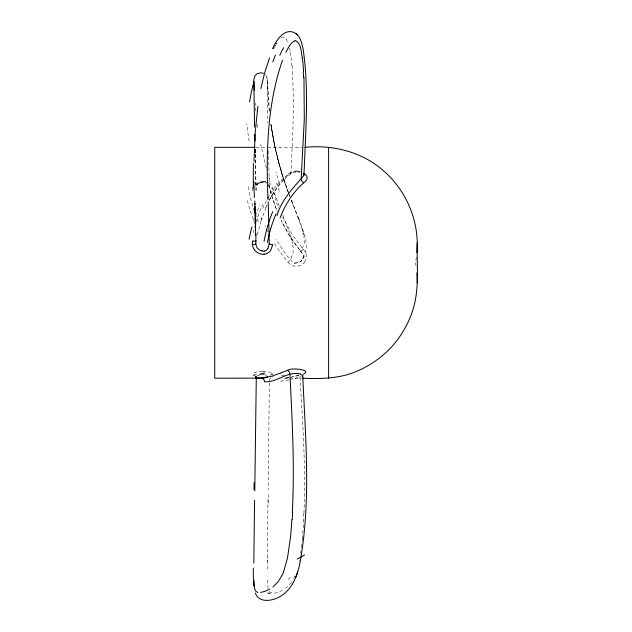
<?xml version="1.0" encoding="UTF-8"?>
<svg xmlns="http://www.w3.org/2000/svg" width="632" height="632" viewBox="0 0 632 632"><rect width="100%" height="100%" fill="white"/><g stroke="black" fill="none" stroke-linecap="round" stroke-linejoin="round"><path stroke-width="0.47" stroke-dasharray="3.16 2.37" d="M269.351 381.104L269.351 379.208M269.343 383L268.197 489.776M267.992 499.162L267.21 561.666M303.945 513.081C305.809 467.648 302.831 422.216 299.931 376.893A3.35 2.433 73.9 0 1 300.153 375.819M303.51 522.38L303.629 520.049M303.376 524.718L302.91 531.765A178.943 70.974 -79.3 0 1 302.317 538.867M302.104 541.245L302.325 538.867M301.772 544.428L301.409 547.62M416.33 257.271L415.587 262.77L416.33 268.26M300.658 553.229L300.998 550.82M252.508 187.775L252.761 186.827M257.35 234.741L261.909 217.74L260.732 221.445L267.131 204.918M299.189 561.643L299.434 560.442M265.637 207.802L266.822 205.1M294.868 576.06L293.588 578.73M262.509 208.489L267.194 199.048M269.343 199.878C275.449 189.079 282.781 177.363 293.975 171.264A5.198 3.326 -2 0 1 295.634 170.924L297.901 170.98M269.24 200.613L272.913 194.016L278.143 186.511L284.076 179.788L283.468 180.333C287.829 176.375 292.766 170.672 299.386 172.631M267.652 198.227C272.953 188.85 280.039 180.468 288.65 173.982M291.818 581.724L292.26 581.037M291.368 582.38L285.869 588.139M304.585 262.233L306.733 257.722A6.976 6.944 -53 0 0 306.781 256.126L305.754 252.737A12.182 12.142 -49.2 0 0 303.32 249.49L292.039 234.33L282.314 216.27M257.319 184.117L256.782 184.41C265.408 180.942 255.865 183.399 255.66 186.448L256.829 184.125L259.27 182.688M274.509 243.699L280.3 252.413L287.939 262.122L290.491 259.957L293.027 253.005L293.272 248.589L292.308 242.34M303.328 249.49L300.8 251.291L295.579 244.687L287.86 233.026L281.185 220.45L289.827 236.257L300.121 250.477M255.233 183.857L258.741 182.166L262.865 181.502M281.09 38.141L282.401 37.486A25.217 8.121 -78.1 0 1 283.642 37.351L286.114 38.892L288.382 43.671M282.536 590.32C278.68 592.113 271.997 595.36 268.798 590.999M257.785 375.677L258.78 375.305M299.252 377.107L300.966 376.601M297.909 377.509L291.431 379.342M298.699 375.242L290.728 377.296M299.062 375.368L291.945 377.122M289.116 379.919L280.158 381.262A3.35 3.057 -90 0 1 281.145 379.089M288.903 377.628L284.068 378.205M288.785 377.715L284.953 378.157M261.158 374.752L263.663 374.579M261.743 182.087L263.836 181.977M260.068 182.917L263.923 182.498L266.633 183.059M262.549 371.34C260.376 371.695 250.991 371.584 253.298 375.44M255.968 147.319L266.767 147.319M267.747 147.319L302.104 147.319M284.187 378.213L300.966 378.213M296.929 171.604L300.263 172.03M268.592 371.869L269.659 372.153M268.474 182.609L269.888 183.454A7.276 5.427 -2.6 0 1 270.701 184.196C274.691 191.551 274.952 200.573 278.854 208.11M270.859 378.718L270.172 378.141M257.05 377.446L255.375 376.056L256.094 377.185L255.715 376.032M253.021 375.179L253.045 375.203A3.35 3.184 -44 0 1 255.968 376.877M272.969 374.452L270.512 372.469A7.363 2.149 1.7 0 0 269.635 372.161M300.247 250.627L303.392 255.51A4.116 4.084 -79 0 1 303.478 256.75L302.459 259.468A8.335 8.319 21.5 0 1 297.095 262.873L294.386 263.22L297.498 262.833L294.82 262.983A4.819 4.811 9.8 0 1 293.185 262.414C285.948 256.071 281.224 247.246 276.073 239.244M267.778 231.707L264.832 225.648M270.054 227.891L270.804 229.416M265.748 74.75C269.232 86.142 267.225 98.845 269.343 110.679M268.568 184.489L272.645 198.946L277.377 211.831M268.774 185.705L269.508 187.404L268.655 184.678L272.202 197.54L277.243 211.428M282.828 215.093L290.333 235.112M293.588 206.016L302.333 229.463M299.363 220.331L297.956 216.808C303.076 230.601 312.319 248.66 300.658 261.695L302.665 259.144L303.494 256.41L302.791 253.993L300.769 251.244L304.308 243.96L303.945 236.005M291.344 200.186L298.77 218.838M293.153 204.91L292.26 202.682M289.282 194.964L289.97 196.702M289.077 194.427L290.064 196.939M291.384 200.281L292.371 202.793M291.376 200.423L291.818 201.553M279.297 206.261L272.898 189.134M289.172 194.727L289.606 195.873M287.9 191.33L287.07 189.071M288.745 193.597L282.196 174.732L275.11 147.833M288.287 192.373L282.196 174.732L277.235 157.139L273.474 140.035L271.049 124.867L274.667 145.723M286.667 187.949L285.869 185.705M281.185 171.383L285.474 184.591M268.861 176.849L269.548 179.061M282.536 175.751C277.077 158.632 273.308 141.023 270.733 123.256M280.537 169.21L275.576 149.942L270.875 124.156M291.028 237.395L291.905 240.642M266.293 168.057L260.716 144.341M302.91 231.533L303.629 234.464M256.553 190.54L255.786 186.709L255.202 149.334M289.48 47.834L290.333 52.472M268.087 588.716L267.375 579.718M257.88 127.419L257.406 123.935M291.028 57.386L291.905 66.028M266.965 77.294L267.233 79.545M269.43 111.366L267.233 80.43L267.857 122.655M255.905 110.963L255.202 103.103M292.308 71.408C294.488 105.267 292.679 139.206 290.902 173.042A3.35 1.975 52.3 0 1 288.318 174.266M255.186 149.041L256.055 188.399A3.35 2.054 -12.7 0 1 255.115 190.042M255.21 150.045L255.265 152.897M268.6 150.945L269.248 186.661A3.35 2.125 -13.1 0 0 272.55 188.312M255.202 149.579L255.312 156.151M268.758 494.659A100.978 3.689 -89.3 0 1 268.482 505.719M267.699 569.132A34.349 0.506 -89.8 0 1 267.684 557.385M290.365 577.19A107.203 19.055 -60.6 0 1 286.644 580.911M303.565 513.303A316.063 134.442 -78.7 0 1 303.249 520.255M270.156 375.329A3.35 3.152 -39.7 0 1 272.629 374.073M262.604 371.545A9.369 2.884 0.8 0 1 268.276 372.027M263.655 374.705A5.103 2.18 3.4 0 1 267.589 375.771M258.638 375.226A9.038 4.076 0 0 1 261.063 374.642M256.055 376.838A6.683 2.686 -2.2 0 1 257.516 375.598M284.471 375.037A106.215 32.121 -46.1 0 1 278.949 376.332M273.229 376.712A106.215 32.121 -46.1 0 1 272.566 376.664M281.438 373.212A100.346 31.395 -45.3 0 1 278.586 373.449M256.529 374.436A102.826 30.486 -50.3 0 1 254.143 374.302M292.498 241.764A298.549 16.851 63.2 0 1 292.837 243.352M290.207 234.851A162.993 7.853 65 0 1 290.91 237.158M279.289 191.235A117.686 30.21 66.9 0 1 276.279 182.561M249.158 141.284A315.51 204.144 51.9 0 1 246.843 123.761M279.526 183.43A107.203 35.392 65.2 0 1 275.931 171.983M302.309 229.416A178.943 9.18 64.6 0 1 302.894 231.486M302.902 233.105A316.055 18.699 62.8 0 1 303.289 234.764M287.995 262.083A10.112 10.08 48.3 0 0 294.844 266.206L296.534 266.262A11.487 11.487 0 0 0 304.553 262.209M252.61 191.014A13.406 10.246 6.7 0 1 252.445 187.767M262.857 181.376A9.67 7.086 -1.1 0 1 266.451 181.724M263.844 181.834A5.182 3.547 -4.3 0 1 266.475 182.332M259.333 182.767A9.156 5.925 0.2 0 1 261.774 182.19M255.415 224.423A103.364 49.027 55.6 0 1 247.167 199.68M258.322 221.698A104.414 48.182 56.3 0 1 248.265 184.994M292.15 65.681A298.549 107.922 -72.9 0 1 292.561 71.053M290.301 52.519A162.993 55.758 -74.4 0 1 290.997 57.441M288.461 173.887A10.057 6.604 2.4 0 1 296.945 171.383M297.877 171.067A8.927 5.838 -2.3 0 1 300.145 171.564M253.637 221.066A104.035 65.349 -89.7 0 1 259.831 205.282M253.424 232.789A105.663 65.096 -89.3 0 1 262.746 204.349"/><path stroke-width="0.95" d="M253.811 181.518L254.38 197.563M254.009 161.508L255.202 132.736L257.88 106.231M254.791 490.906L256.276 378.418A3.35 3.184 -44 0 0 256.189 377.502M254.578 500.275L253.811 563.175M416.954 252.745L417.254 242.633M292.308 512.394C294.765 466.377 292.182 420.304 289.938 374.334A3.35 2.338 67.8 0 0 287.426 370.423L272.36 376.072L263.481 378.11L214.746 378.213L214.746 147.319L254.988 147.319M276.935 215.765C281.493 199.68 293.453 187.657 303.834 175.609L304.324 167.314C305.746 127.735 309.032 87.682 302.981 48.316C301.748 43.513 300.808 37.904 296.953 34.412C286.312 25.533 276.034 39.658 272.653 48.933M291.905 519.465L291.028 531.354A162.993 63.611 -79.4 0 1 290.293 538.567L287.489 557.93L283.642 571.668M253.819 79.766L255.131 75.406L257.406 73.652L260.408 72.862L263.425 73.217M303.834 175.609L303.558 173.911M255.905 233.722L255.834 243.897L256.474 246.599A7.758 7.742 -3.1 0 0 262.035 250.896M272.518 245.129L272.59 244.758A3.35 0.514 10.3 0 1 269.295 243.683L268.197 201.971M252.776 241.195L252.816 240.974A3.35 0.616 10.3 0 0 256.11 240.879M269.295 243.683L267.96 248.273M260.858 88.67L264.563 73.107M272.51 245.184L270.796 250.256A8.603 8.516 -16.7 0 1 264.065 254.222M264.745 72.451L269.548 57.86M255.344 593.061C258.844 603.339 272.55 601.095 279.929 596.616C291.107 590.351 296.479 577.853 299.363 565.924C311.442 503.238 305.469 438.75 302.744 375.463L300.247 374.168M295.792 577.182L297.648 571.976M282.536 60.064C267.06 104.651 266.04 152.936 267.992 199.625M280.079 217.937C285.38 203.986 293.722 190.983 305.311 181.463C308.463 179.188 307.215 174.448 303.716 173.294M282.401 574.607L278.404 581.408L272.898 586.97M285.869 52.29C288.192 48.143 290.167 42.786 294.868 40.859M273.688 48.411L274.098 47.621M274.928 46.081L275.347 45.338M276.2 43.908L276.634 43.221M269.548 589.214L265.116 591.299L260.716 592.437M302.42 376.087L302.744 375.463M287.426 370.423C290.562 367.192 313.543 369.744 303.068 374.262M301.954 378.213C320.914 378.987 340.451 378.758 358.052 370.723C370.478 365.272 381.744 357.349 391.066 347.489C400.238 337.48 407.34 325.678 411.89 312.895C420.019 290.325 416.575 265.969 417.254 242.538C416.67 215.37 404.251 188.834 383.766 170.972C362.452 152.035 333.119 144.515 305.051 147.319M264.192 251.038L262.027 250.936M264.065 254.301C258.535 254.696 252.697 250.343 252.484 244.592A3.35 0.529 -3 0 0 255.834 243.897M297.925 373.63C286.13 372.074 276.374 382.731 264.445 381.791A3.35 3.121 90 0 0 261.332 378.213M257.88 592.484C253.108 591.141 254.712 584.339 254.009 580.674M295.926 33.425L297.593 35.021M256.545 378.702L255.897 377.596M302.325 57.804C300.958 52.266 301.527 44.24 296.068 40.867A23.716 7.616 -78.2 0 0 294.875 40.835M254.791 200.873L255.028 204.713M303.629 71.614L302.91 62.837A178.943 61.802 -74 0 0 302.325 57.82M254.348 90.66L253.835 80.675L254.578 127.095M303.945 77.049L304.308 119.069L301.172 179.188A3.35 1.793 48.7 0 0 303.747 182.853M254.838 203.583L255.683 235.381M255.107 206.538L255.636 225.379M417.254 282.899L416.954 272.834M254.791 134.355L254.98 140.976M328.608 147.319L328.608 378.213M292.6 512.228A298.549 124.765 -78.8 0 1 292.205 519.314M283.681 571.755A25.217 8.327 -78.9 0 1 282.425 574.709M270.196 593.219A117.686 23.518 -65.1 0 1 267.786 593.085M304.569 554.904A315.518 26.599 -37 0 1 297.34 559.107M253.843 585.975A34.294 1.375 -88.7 0 1 253.306 568.168M254.119 482.769A101.649 1.833 -89 0 1 253.977 489.35M298.059 373.52A9.164 3.152 2.3 0 1 300.437 374.089M264.595 372.975A102.826 30.486 -50.3 0 1 259.728 374.152M267.534 376.672A103.83 30.928 -51.4 0 1 257.185 377.849M272.827 61.952A117.686 53.728 87.9 0 1 275.426 55.063M249.545 101.942A315.51 230.735 61.6 0 1 253.013 84.799M253.495 188.067A34.294 1.367 -88.7 0 1 253.432 163.277M254.38 208.805A101.649 2.473 -89.6 0 1 254.53 212.913M268.039 197.8A100.978 2.852 -88.5 0 1 268.308 197.887M279.794 55.355A107.203 54.447 84.1 0 1 283.65 47.684M303.297 72.064A316.055 115.743 -72.5 0 1 303.605 77.491M267.897 248.242A5.206 5.167 83.9 0 1 264.216 251.157M252.294 244.584A15.887 15.618 28.1 0 1 252.697 241.179M249.127 239.299A104.035 65.349 -89.7 0 1 251.899 226.983M267.47 242.53A102.155 66.352 -88.4 0 1 275.987 213.9M264.081 241.321A107.709 68.959 -89 0 1 272.763 211.594"/></g></svg>
